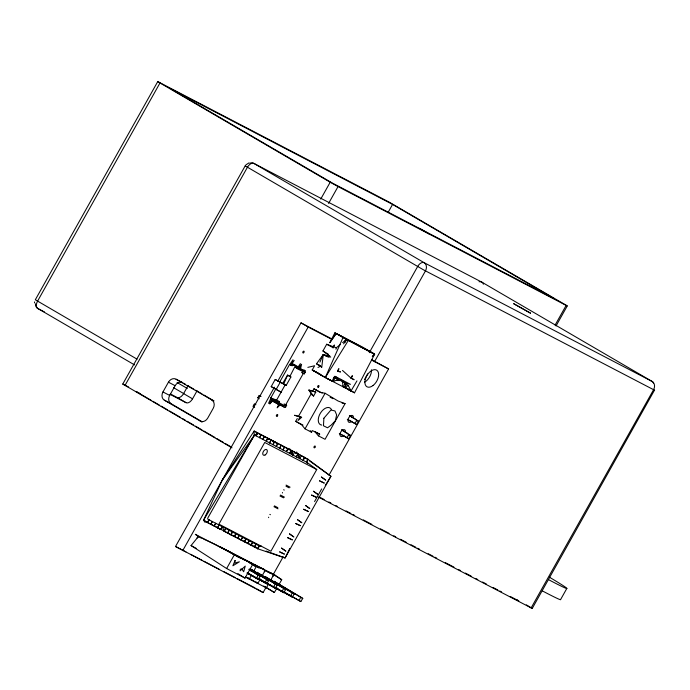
<?xml version="1.0" encoding="UTF-8"?>
<svg xmlns="http://www.w3.org/2000/svg" width="690" height="690" viewBox="0 0 690 690"><rect width="100%" height="100%" fill="white"/><g stroke="black" fill="none" stroke-linecap="round" stroke-linejoin="round"><path stroke-width="1.03" d="M307.835 367.373L314.649 365.743L312.199 369.969L327.672 378.801L332.304 381.104L335.168 376.386L350.468 384.356L345.311 382.976L338.523 379.405L333.054 381.57L333.296 378.379M34.5 302.936L34.595 301.918M251.358 570.544L251.134 571.104M268.617 517.638L268.669 517.172M282.443 492.996L282.503 492.531M328.552 354.781L327.483 356.558L323.308 354.47L316.512 363.82L321.756 367.14L323.308 354.47L330.743 357.118L322.937 350.969L326.706 344.241L336.28 347.803L340.23 344.586M344.595 387.582L345.311 382.976L346.484 384.227L344.595 387.582L343.051 386.659M240.396 569.043L240.111 570.863L245.243 566.093L243.665 571.743L241.681 568.732M300.599 368.512L301.616 364.268L299.072 368.262L300.599 368.512L299.279 368.805L299.175 367.408L300.383 363.63L297.744 367.546M335.944 349.235L336.28 347.803M297.278 418.528L295.708 421.331L301.634 424.79L305.032 428.844L311.587 432.285L312.216 430.543L319.677 434.105L318.426 435.856L325.059 439.297L345.086 403.633L338.083 401.011L325.094 393.265L319.893 392.256L313.967 388.798L312.397 391.584M279.648 382.156L289.627 364.38L295.363 365.709L289.886 376.455L287.583 375.101L282.684 383.433L275.172 379.509L271.204 386.598L281.063 392.17L271.204 386.598M337.876 371.375L338.902 368.676L337.548 370.737L337.876 371.375L340.541 371.97L337.548 370.737M286.169 385.399L283.702 383.959L287.583 375.101L290.895 376.981L286.169 385.399L275.172 379.509M319.91 362.138L323.308 354.47L326.068 355.902M329.811 342.663L336.159 333.503L373.161 353.401L336.177 333.494L329.811 342.663L334.892 332.796L343.008 337.582L325.275 377.585L332.304 381.104M270.506 399.001L268.557 403.339L271.498 400.209L270.506 399.001L276.043 401.52M328.828 357.342L329.682 355.445M333.123 347.846L334.417 344.991L332.813 347.665M307.887 459.695L304.471 457.237L254.153 431.026L222.387 479.895L203.429 520.45L220.835 529.558L222.404 526.763L259.975 546.333A1.285 0.759 -59.8 0 0 261.087 545.842M345.173 342.318L346.553 339.437L342.602 342.654M289.783 548.464L285.091 557.977L257.732 548.783L224.19 531.309L222.542 526.841L221.309 528.462M316.745 469.554L264.744 442.463L218.911 524.141L270.903 551.224L316.745 469.554L307.067 462.421L256.214 435.942L257.646 433.061L254.153 431.026L254.11 435.657L203.429 520.45L213.986 525.78M278.415 405.272L277.147 407.816L280.244 404.72L282.71 406.246L285.686 404.788M262.924 439.435L264.356 436.554L262.787 439.358M269.626 442.928L271.066 440.056L269.497 442.851M276.336 446.421L277.777 443.549L276.207 446.344M283.047 449.915L284.487 447.042L282.917 449.837M289.757 453.416L291.189 450.536L257.646 433.061L254.11 435.657L207.94 517.785A1.285 0.759 -59.8 0 0 207.983 519.251L222.404 526.763M296.467 456.909L297.899 454.037L291.051 450.251L293.112 455.159L294.544 452.286M303.177 460.402L304.609 457.53L303.039 460.325M339.67 433.682L348.829 438.788L350.563 435.399L341.912 429.956M347.648 419.477L356.799 424.583L358.541 421.193L349.89 415.742M356.954 380.88L351.012 390.954L347.872 389.212L354.513 392.817L374.627 354.177L362.828 347.243L334.892 332.796M249.254 569.63L260.164 576.21L258.224 579.367L256.43 578.315L258.189 575.046L248.969 569.543M250.496 569.673L268.686 580.644L266.745 583.809L264.943 582.748L266.711 579.488L249.185 569.026M250.832 569.181L277.207 585.086L275.267 588.251L273.464 587.19L275.224 583.921L250.332 569.06M257.008 572.398L285.729 589.527L283.788 592.684L281.986 591.632L283.745 588.363L257.008 572.398L256.128 573.959M292.301 597.126L290.507 596.065L292.267 592.805L265.529 576.831L294.242 593.961L292.301 597.126L284.038 592.425M300.823 601.568L299.029 600.507L300.788 597.238L274.051 581.273L302.763 598.403L300.823 601.568L284.297 592.158M251.367 571.372L252.402 569.483M254.843 404.254L254.231 404.237L253.023 406.419L254.627 407.367M137.077 359.171L35.319 299.762L157.76 81.575L389.013 202.032L566.43 305.394L567.258 305.937L556.028 325.947M157.751 81.584L159.994 82.964L37.562 301.142A6.417 3.778 -59.8 0 0 37.777 308.482L134.507 364.889M231.952 447.819L122.76 384.063L245.183 165.885L245.666 166.083M124.993 385.451L247.425 167.273A6.417 3.778 -59.8 0 1 253.92 163.427L482.025 282.262L652.231 381.518A6.417 3.778 -59.8 0 1 653.559 383.39M201.808 421.918L164.298 400.148A6.417 5.184 -62.5 0 1 162.961 391.946L168.438 382.191A6.417 5.184 -62.5 0 1 176.054 379.207L182.764 382.709M202.248 421.866L171.008 403.65A6.417 5.184 -62.5 0 1 169.671 395.439L175.139 385.684A6.417 5.184 -62.5 0 1 182.35 382.493M170.499 394.016L177.097 397.457A6.417 3.778 -59.8 0 0 183.592 393.611L188.068 385.632M170.033 394.335L186.05 402.675A6.417 3.778 -59.8 0 0 192.545 398.837L197.03 390.851M320.747 199.074L330.2 182.22L159.994 82.964M328.578 203.438L338.04 186.585L567.18 305.929M265.745 587.863L263.106 592.563L175.519 546.489L301.012 322.86L332.235 339.126M182.686 550.663L274.43 387.176M277.596 381.536L308.18 327.043L331.83 339.359M275.957 401.244L270.721 398.061L275.974 388.703M197.97 536.449L197.124 537.959L198.427 536.492L195.322 534.319L252.859 564.127L245.01 578.108L226.639 568.534L191.052 545.557L198.427 536.492L197.97 536.449L198.901 536.742L198.358 536.648M208.984 519.777L207.414 522.572L209.122 519.855M222.387 479.895L254.11 435.657A1.285 0.759 -59.8 0 1 255.067 435.338L256.076 435.856L257.646 433.061M302.255 370.202L303.841 369.866L304.963 370.521L305.23 372.169L304.29 373.851L303.384 373.333L285.746 404.771L286.643 405.297L285.695 406.979L283.495 405.047L277.639 402.003L276.656 400.036L285.16 384.873M388.375 211.908L392.576 204.413L553.829 298.442L332.433 183.109L171.18 89.079L392.576 204.413M215.694 523.27L214.124 526.065L215.832 523.348M274.439 441.807L273.395 441.98L273.714 441.419L276.681 443.118L268.807 438.926M229.114 530.256L227.545 533.059L229.253 530.334M298.313 416.682L311.371 393.421M300.288 416.553L298.089 420.486L301.634 417.338L294.708 415.294L301.634 417.338M316.02 389.945L315.718 389.505M235.825 533.758L234.255 536.553L235.954 533.836M313.596 396.026L315.796 392.101L308.844 390.04L312.251 395.241L313.596 396.026L308.844 390.04L315.796 392.101M242.535 537.251L240.965 540.046L242.664 537.329M289.619 453.339L291.189 450.536L293.112 455.159L291.758 453.494M226.639 568.534L234.479 554.553M333.054 381.57L334.935 378.206L338.523 379.405L335.168 376.386M249.245 540.744L247.676 543.539L249.375 540.822M296.329 456.832L297.899 454.037L299.822 458.66L301.254 455.78L307.964 459.273L330.924 476.298L285.091 557.977L266.185 551.094M255.947 544.238L254.377 547.041L256.085 544.315M369.297 352.676L417.64 266.53A6.417 3.778 -59.8 0 1 424.134 262.683L652.231 381.518A6.417 5.184 -62.5 0 1 653.577 389.721L531.145 607.899L318.306 497.016M246.537 577.401L249.306 579.014L251.315 575.426M253.325 571.846L256.335 566.481L264.322 569.552L264.391 571.76L261.864 576.254M364.518 379.509L367.666 373.885M374.498 361.715L425.471 270.885A6.417 5.184 -62.5 0 0 424.134 262.683L253.92 163.427A6.417 5.184 -62.5 0 0 249.832 163.22M249.53 578.608L257.827 583.447L260.346 578.953M344.086 431.397L344.69 431.612L344.284 431.431M273.128 574.71L283.142 556.856M329.018 475.108L388.599 368.934L371.97 359.826M314.58 501.57L321.678 488.917M268.367 584.292L266.349 587.889L245.519 577.038M270.385 580.695L272.904 576.193L274.853 575.037L281.727 579.712L278.579 585.189M555.105 325.085L566.145 305.42M531.145 607.899L532.249 608.425L654.525 390.117M560.556 599.636L566.835 588.449M276.147 389.445L280.14 382.381M305.032 428.844L325.094 393.265M258.534 398.328L257.948 397.604L259.181 395.43L260.889 396.319M263.701 586.069L274.379 592.503L277.001 587.932M272.222 399.665L269.738 403.952L272.507 401.08L272.222 399.665L277.76 403.935L282.71 406.246L277.535 402.468L272.507 401.08L271.498 400.209M344.405 384.451L345.311 382.976L344.922 383.329M325.318 485.406L330.924 476.298L309.594 460.929M372.505 356.48L374.627 354.177L348.26 340.55L325.275 377.585L312.199 369.969M343.586 343.87L346.553 339.437L345.035 340.843M350.977 377.732L352.366 375.662L351.305 378.387L354.143 379.767L350.977 377.732L351.305 378.387L342.499 370.418M279.407 401.52L277.535 402.468L277.277 400.381L279.407 401.52L277.742 403.995L272.507 401.08L279.416 404.461M294.207 360.413L291.801 363.975L290.335 363.69L292.983 359.766L291.801 363.975L292.655 365.208M347.294 419.304L354.764 423.427L356.79 420.633L358.541 421.193M339.316 433.518L346.785 437.632L348.812 434.847L350.563 435.399M350.261 416.061L351.331 416.631M245.907 164.858L249.004 162.875M372.29 356.359L374.627 354.177M273.395 441.98L273.714 441.419M264.391 571.76L266.331 570.604L272.843 573.994L272.904 576.193M317.943 367.477L320.66 366.174M292.465 363.656L291.801 363.975L295.027 365.174L297.744 367.986L303.014 370.452L299.175 367.408L292.465 363.656L290.335 363.69L292.396 365.286M351.486 416.803L350.667 416.286M342.292 430.267L343.353 430.845M285.695 406.979L284.168 407.574L282.391 405.608M295.363 365.709L296.545 368.313L302.401 371.367L304.98 370.625M343.87 387.055L348.407 385.736L351.012 390.954L327.672 378.801M337.117 380.518L342.154 380.57L348.407 385.736M319.677 434.105L314.899 431.69L318.426 435.856M200.229 537.622L200.773 537.717M342.093 403.132L345.086 403.633M254.231 404.237L255.472 404.53M254.265 565.938L256.335 566.481L245.278 560.03M302.401 371.367L305.23 372.169M654.612 390.238L423.427 269.799L245.217 165.919M122.76 384.054L128.642 387.073M276.405 401.14L270.721 398.061L276.656 400.036M266.78 571.467L270.721 572.847L281.727 579.712M257.223 547.834L237.472 538.01M267.841 572.062L272.843 573.994M334.236 377.663L338.523 379.405M269.281 572.769L274.853 575.037M300.21 369.219L303.014 370.452M203.326 538.959L215.202 544.393L252.859 564.127M295.881 367.115L297.744 367.986M319.522 480.852L324.309 483.078L319.66 480.895M311.552 495.058L316.339 497.283L311.69 495.109M303.574 509.272L308.361 511.497L303.712 509.315M295.605 523.477L300.392 525.702L295.743 523.52M287.627 537.691L292.413 539.916L287.764 537.734M279.657 551.897L284.444 554.122L279.795 551.94M295.734 367.097L297.511 367.951M228.235 551.146L238.378 557.063L219.981 546.765L264.322 569.552M259.086 568.111L253.791 564.463L266.331 570.604M316.512 363.82L320.186 365.726M371.565 360.068L388.599 368.934M320.488 365.985L318.633 365.019L321.756 367.14M319.979 373.989L312.51 370.099L322.187 375.748M291.439 365.321L289.627 364.38L292.215 365.855M295.984 367.692L297.804 368.641M303.384 373.333L301.772 372.488L304.29 373.851M313.967 388.798L322.187 393.084M330.139 397.224L332.994 398.708M289.886 376.455L290.895 376.981M282.684 383.433L283.702 383.959M270.721 398.061L276.173 400.907M295.708 421.331L303.022 425.135M44.453 311.966L37.777 308.482A6.417 5.184 -62.5 0 1 35.449 303.764M176.054 379.207L213.564 400.976M168.438 382.191L175.139 385.684M162.961 391.946L169.671 395.439M164.298 400.148L171.008 403.65M140.001 393.541L136.18 391.558L151.007 400.2M319.384 497.024L324.153 499.508M328.923 501.992L330.829 502.984M335.607 505.468L337.514 506.469M346.104 510.936L350.874 513.429M352.78 514.421L354.695 515.413M363.276 519.889L371.867 524.366M380.457 528.842L389.048 533.31M393.818 535.802L395.724 536.794M400.493 539.278L406.22 542.262M410.99 544.746L415.768 547.23M417.674 548.231L419.58 549.223M428.171 553.699L432.94 556.183M434.855 557.175L436.761 558.167M445.352 562.643L453.934 567.12M458.712 569.604L460.618 570.596M465.388 573.088L471.115 576.064M475.884 578.556L477.791 579.548M482.569 582.032L486.381 584.025M493.065 587.5L497.835 589.985M499.741 590.985L501.647 591.977M510.238 596.453L518.828 600.921L516.974 599.843M286.074 485.079L290.093 487.183M286.005 486.217L289.153 487.847M283.659 489.753L284.245 490.055M280.468 495.066L284.487 497.171M279.959 495.972L283.547 497.835M274.404 505.874L277.82 507.659M273.939 506.693L278.018 508.815M269.833 514.395L270.42 514.697M214.823 526.211L236.627 537.57M199.764 537.156L199.332 536.993M201.558 538.096L202.317 538.493M239.301 557.598L241.19 558.59M249.711 563.023L256.335 566.481M175.519 546.489L185.929 551.905M190.656 554.372L202.006 560.289M203.904 561.272L219.041 569.155M223.767 571.622L235.126 577.539M237.015 578.522L254.998 587.889M338.04 186.585L330.2 182.22M323.308 354.47L328.043 356.954M334.236 376.317L337.755 378.206M340.394 379.621L342.154 380.57L343.284 386.831M326.706 344.241L333.166 347.734M284.125 403.926L286.643 405.297M191.052 545.557L196.503 548.533M285.91 593.115L299.029 600.507M275.517 587.613L290.507 596.065M261.372 580.005L264.184 581.592M266.055 582.653L281.986 591.632M258.474 578.738L273.464 587.19M248.081 573.243L250.893 574.83M252.764 575.883L264.943 582.748M247.055 573.028L256.43 578.315M343.008 337.582L348.26 340.55M354.764 423.427L356.799 424.583M346.785 437.632L348.829 438.788M275.776 587.716L278.536 589.286M280.364 590.33L282.201 591.373M270.014 584.853L271.851 585.896M273.689 586.94L283.788 592.684M257.819 578.323L275.267 588.251M247.46 572.838L266.745 583.809M247.201 573.097L258.224 579.367M259.181 395.43L260.803 396.362M429.646 234.246L420.46 228.89A6.417 5.184 -62.5 0 0 418.589 228.321M301.012 322.86L308.18 327.043M333.598 377.43L334.935 378.206M342.757 385.952L354.513 392.817M349.416 415.613L354.971 418.856L356.79 420.633M341.447 429.827L347.001 433.061L348.812 434.847M183.678 383.243L185.515 384.313M187.352 385.382L193.787 389.134M195.624 390.204L202.058 393.956M203.895 395.025L214.004 400.925M177.08 382.502L187.309 388.461M301.254 455.78L297.761 453.744L299.822 458.66L298.468 456.996M173.57 387.668L183.799 393.636M183.592 393.611L192.545 398.837M177.097 397.457L186.05 402.675M526.298 604.863L532.257 608.416M152.861 401.278L159.347 405.065M161.201 406.143L167.687 409.929M169.542 411.007L180.668 417.493M182.514 418.571L185.3 420.193M187.154 421.28L193.64 425.057M195.494 426.144L201.98 429.922M203.835 431L214.952 437.486M216.807 438.573L223.293 442.35M225.147 443.437L231.633 447.215M217.341 527.522L220.835 529.558M236.756 555.588L244.131 559.892M200.324 537.45L200.954 537.812M256.835 588.906L263.106 592.563M345.198 387.392L351.012 390.954M300.788 597.238L302.763 598.403M292.267 592.805L294.242 593.961M283.745 588.363L285.729 589.527M275.224 583.921L277.207 585.086M266.711 579.488L268.686 580.644M258.189 575.046L260.164 576.21M322.937 350.969L328.199 354.117M265.339 586.931L274.379 592.503M237.86 573.58L245.01 578.108M253.791 564.463L258.267 567.396M321.385 477.049L325.766 480.145L321.505 477.066M313.407 491.254L317.797 494.351L313.527 491.28M305.437 505.468L309.819 508.565L305.558 505.485M297.459 519.673L301.849 522.77L297.58 519.699M289.49 533.888L293.871 536.975L289.61 533.905M281.511 548.093L285.902 551.189L281.632 548.119M340.455 379.353L342.154 380.57M256.404 582.067L257.827 583.447M247.934 577.599L249.306 579.014M257.948 397.604L258.5 398.234M310.224 430.646L311.587 432.285M315.839 389.738L315.899 389.781A14.361 8.461 -59.8 0 0 315.623 389.453M371.47 369.78A9.626 5.667 -59.8 0 1 364.441 382.269M295.665 453.192A0.975 0.578 -59.8 0 1 296.398 452.166A0.975 0.578 -59.8 0 1 297.045 452.545A0.975 0.578 -59.8 0 1 296.519 453.692M289.817 448.811A0.975 0.578 -59.8 0 1 288.756 449.699M288.567 449.552A0.975 0.578 -59.8 0 1 288.782 448.379M205.81 521.295A0.975 0.578 -59.8 0 1 204.689 522.037A0.975 0.578 -59.8 0 1 204.939 520.622M343.991 435.235A3.847 2.268 -59.8 0 1 340.049 435.235A3.847 2.268 -59.8 0 1 342.93 429.844A3.847 2.268 -59.8 0 1 345.354 432.699M351.71 421.297A3.847 2.268 -59.8 0 1 347.993 420.831A3.847 2.268 -59.8 0 1 350.994 415.596A3.847 2.268 -59.8 0 1 353.323 418.485M261.872 580.575A3.847 2.268 -59.8 0 1 260.682 579.971M254.291 571.199A3.847 2.268 -59.8 0 1 254.524 570.906M257.129 572.303A3.847 2.268 -59.8 0 1 257.016 572.648M253.17 570.647A3.847 2.268 -59.8 0 1 253.403 570.371M321.756 425.083A9.651 5.684 -59.8 0 1 320.583 412.879A9.651 5.684 -59.8 0 1 331.545 409.731M254.938 404.305A14.361 8.461 -59.8 0 0 254.506 404.262L254.558 404.305A14.361 11.601 -62.5 0 1 255.904 404.694M258.396 398.139A14.361 8.461 -59.8 0 1 258.129 397.811L258.181 397.854A14.361 11.601 -62.5 0 0 259.181 398.837M307.067 462.421A1.285 0.759 -59.8 0 1 307.248 463.594M560.504 599.489A89.829 2.035 29.3 0 1 542.306 590.873M549.361 577.15A89.829 2.035 29.3 0 1 548.585 579.686M479.058 281.744A6.417 5.184 -62.5 0 1 482.025 282.262A6.417 3.778 -59.8 0 1 483.371 284.22M211.89 400.105A6.417 5.184 -62.5 0 1 213.227 408.316L207.75 418.062A6.417 5.184 -62.5 0 1 200.135 421.047M323.877 418.226L323.472 425.782L327.534 427.791L331.157 425.135L335.357 420.762L336.634 414.88L334.978 410.955L330.95 410.007L323.877 418.226M235.074 560.487L234.738 563.075L239.387 561.807L232.875 565.774L235.074 560.487M261.001 434.812L259.569 437.684L261.001 434.812M267.711 438.305L266.28 441.177L267.711 438.305M274.422 441.798L272.981 444.679L274.422 441.798M281.132 445.291L279.692 448.172L281.132 445.291M287.842 448.793L286.402 451.665L287.842 448.793M307.964 459.273L306.532 462.153L307.964 459.273M513.757 303.738L530.515 313.165L513.757 303.738M212.339 521.519L210.769 524.322L212.339 521.519M219.049 525.021L217.479 527.816L219.049 525.021M225.759 528.514L224.19 531.309L225.759 528.514M232.47 532.007L230.9 534.802L232.47 532.007M239.18 535.5L237.61 538.303L239.18 535.5M245.89 538.994L244.32 541.797L245.89 538.994M252.592 542.495L251.022 545.29L252.592 542.495M259.302 545.988L257.732 548.783L259.302 545.988M273.602 441.376L268.721 438.823L273.602 441.376M373.074 385.494A9.626 5.667 -59.8 0 0 376.981 370.366A9.626 5.667 -59.8 0 0 365.26 379.457A9.626 5.667 -59.8 0 0 373.074 385.494M318.444 387.116A0.975 0.578 -59.8 0 0 318.84 385.572A0.975 0.578 -59.8 0 0 317.642 386.504A0.975 0.578 -59.8 0 0 318.444 387.116M277.164 416.113A0.975 0.578 -59.8 0 0 277.561 414.569A0.975 0.578 -59.8 0 0 276.371 415.492A0.975 0.578 -59.8 0 0 277.164 416.113M314.761 447.629A0.975 0.578 -59.8 0 0 315.157 446.094A0.975 0.578 -59.8 0 0 313.967 447.025A0.975 0.578 -59.8 0 0 314.761 447.629M303.591 352.754A0.975 0.578 -59.8 0 0 303.988 351.21A0.975 0.578 -59.8 0 0 302.798 352.133A0.975 0.578 -59.8 0 0 303.591 352.754M265.115 454.969A3.209 1.889 -59.8 0 0 266.987 449.897A3.209 1.889 -59.8 0 0 263.011 452.252A3.209 1.889 -59.8 0 0 265.115 454.969"/></g></svg>
